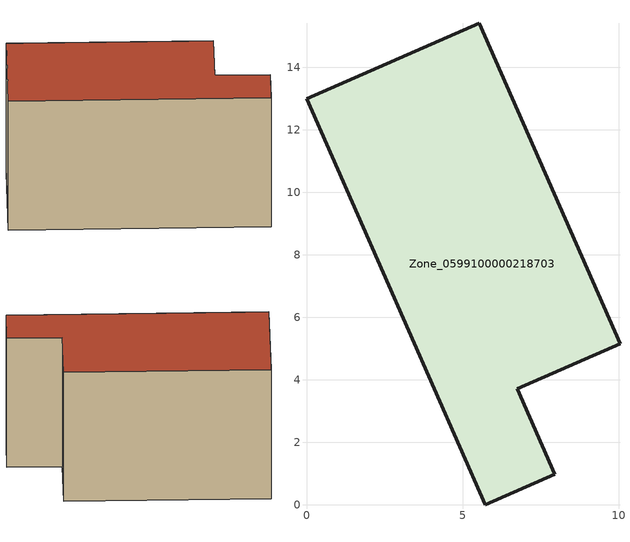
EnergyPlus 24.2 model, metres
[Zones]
Zone_0599100000218703
 floor ground (C_G): 0,13 5.53,15.41 10.03,5.15 6.74,3.71 7.94,0.97 5.72,0 z0
 wall outside (C_F): 5.53,15.41 0,13 5.72,0 7.94,0.97 6.74,3.71 10.03,5.15 5.53,15.41 z0:8.14
 roof outside (C_R): 0,13 5.72,0 7.94,0.97 6.74,3.71 10.03,5.15 5.53,15.41 z8.14
[BUILDING]
Pand.0599100000218703: North Axis=0; Terrain=City; Loads Convergence Tolerance Value=0.04; Temperature Convergence Tolerance Value=0.4; Solar Distribution=FullExterior; Maximum Number of Warmup Days=25; Minimum Number of Warmup Days=1
[Site:Location]
Rotterdam.The.Hague.AP_ZH_NLD Design_Conditions: Latitude=51.96; Longitude=4.45; Time Zone=1; Elevation=-4.5
[SITE:GROUNDTEMPERATURE:BUILDINGSURFACE]
18, 18, 18, 18, 18, 18, 18, 18, 18, 18, 18, 18
[MATERIAL] Thermal Absorptance=0.9; Solar Absorptance=0.7; Visible Absorptance=0.7
Name | Roughness | Thickness | Conductivity | Density | Specific Heat
G.TI.1975-1991 | MediumSmooth | 0.15 | 0.288461 | 540 | 1210
F.TI.1975-1991 | Rough | 0.3 | 0.230769 | 1920 | 840
R.TI.1975-1991 | MediumRough | 0.2 | 0.153846 | 1500 | 1000
[CONSTRUCTION]
C_G: G.TI.1975-1991
C_F: F.TI.1975-1991
C_R: R.TI.1975-1991
[ZONE]
Zone_0599100000218703: Type=1; Multiplier=1; Ceiling Height=Autocalculate; Volume=Autocalculate; Floor Area=autocalculate; Part of Total Floor Area=Yes
[ZONEINFILTRATION:DESIGNFLOWRATE]
Infil_Zone_0599100000218703: Zone or ZoneList or Space or SpaceList=Zone_0599100000218703; Schedule=AlwaysOn; Design Flow Rate Calculation Method=Flow/Area; Flow Rate per Floor Area=0.003; Constant Term Coefficient=1; Temperature Term Coefficient=0; Velocity Term Coefficient=0; Velocity Squared Term Coefficient=0
[HVACTEMPLATE:ZONE:IDEALLOADSAIRSYSTEM]
Zone_0599100000218703: Maximum Heating Supply Air Temperature=50; Minimum Cooling Supply Air Temperature=13; Maximum Heating Supply Air Humidity Ratio=0.0156; Minimum Cooling Supply Air Humidity Ratio=0.0077; Heating Limit=NoLimit; Cooling Limit=NoLimit; Dehumidification Control Type=ConstantSensibleHeatRatio; Cooling Sensible Heat Ratio=0.7; Dehumidification Setpoint=60; Humidification Control Type=None; Humidification Setpoint=30; Outdoor Air Method=None; Outdoor Air Flow Rate per Person=0.00944; Outdoor Air Flow Rate per Zone Floor Area=0; Outdoor Air Flow Rate per Zone=0; Demand Controlled Ventilation Type=None; Outdoor Air Economizer Type=NoEconomizer; Heat Recovery Type=None; Sensible Heat Recovery Effectiveness=0.7; Latent Heat Recovery Effectiveness=0.65
[ZONECONTROL:THERMOSTAT]
ThermostatControl_Zone_0599100000218703: Zone or ZoneList=Zone_0599100000218703; Control Type Schedule=DualSetpointControlType; Control 1=Thermostat_Zone_0599100000218703; Temperature Difference Between Cutout And Setpoint=0
[THERMOSTATSETPOINT:DUALSETPOINT]
Thermostat_Zone_0599100000218703: Heating Setpoint Temperature Schedule=HeatingSetpoint_Zone_0599100000218703; Cooling Setpoint Temperature Schedule=CoolingSetpoint_Zone_0599100000218703
[SCHEDULE:COMPACT]
HeatingSetpoint_Zone_0599100000218703: Through: 12/31, For: AllDays, Until: 24:00, 21
CoolingSetpoint_Zone_0599100000218703: Through: 12/31, For: AllDays, Until: 24:00, 24
DualSetpointControlType: Through: 12/31, For: AllDays, Until: 24:00, 4
AlwaysOn: Through: 12/31, For: AllDays, Until: 24:00, 1
